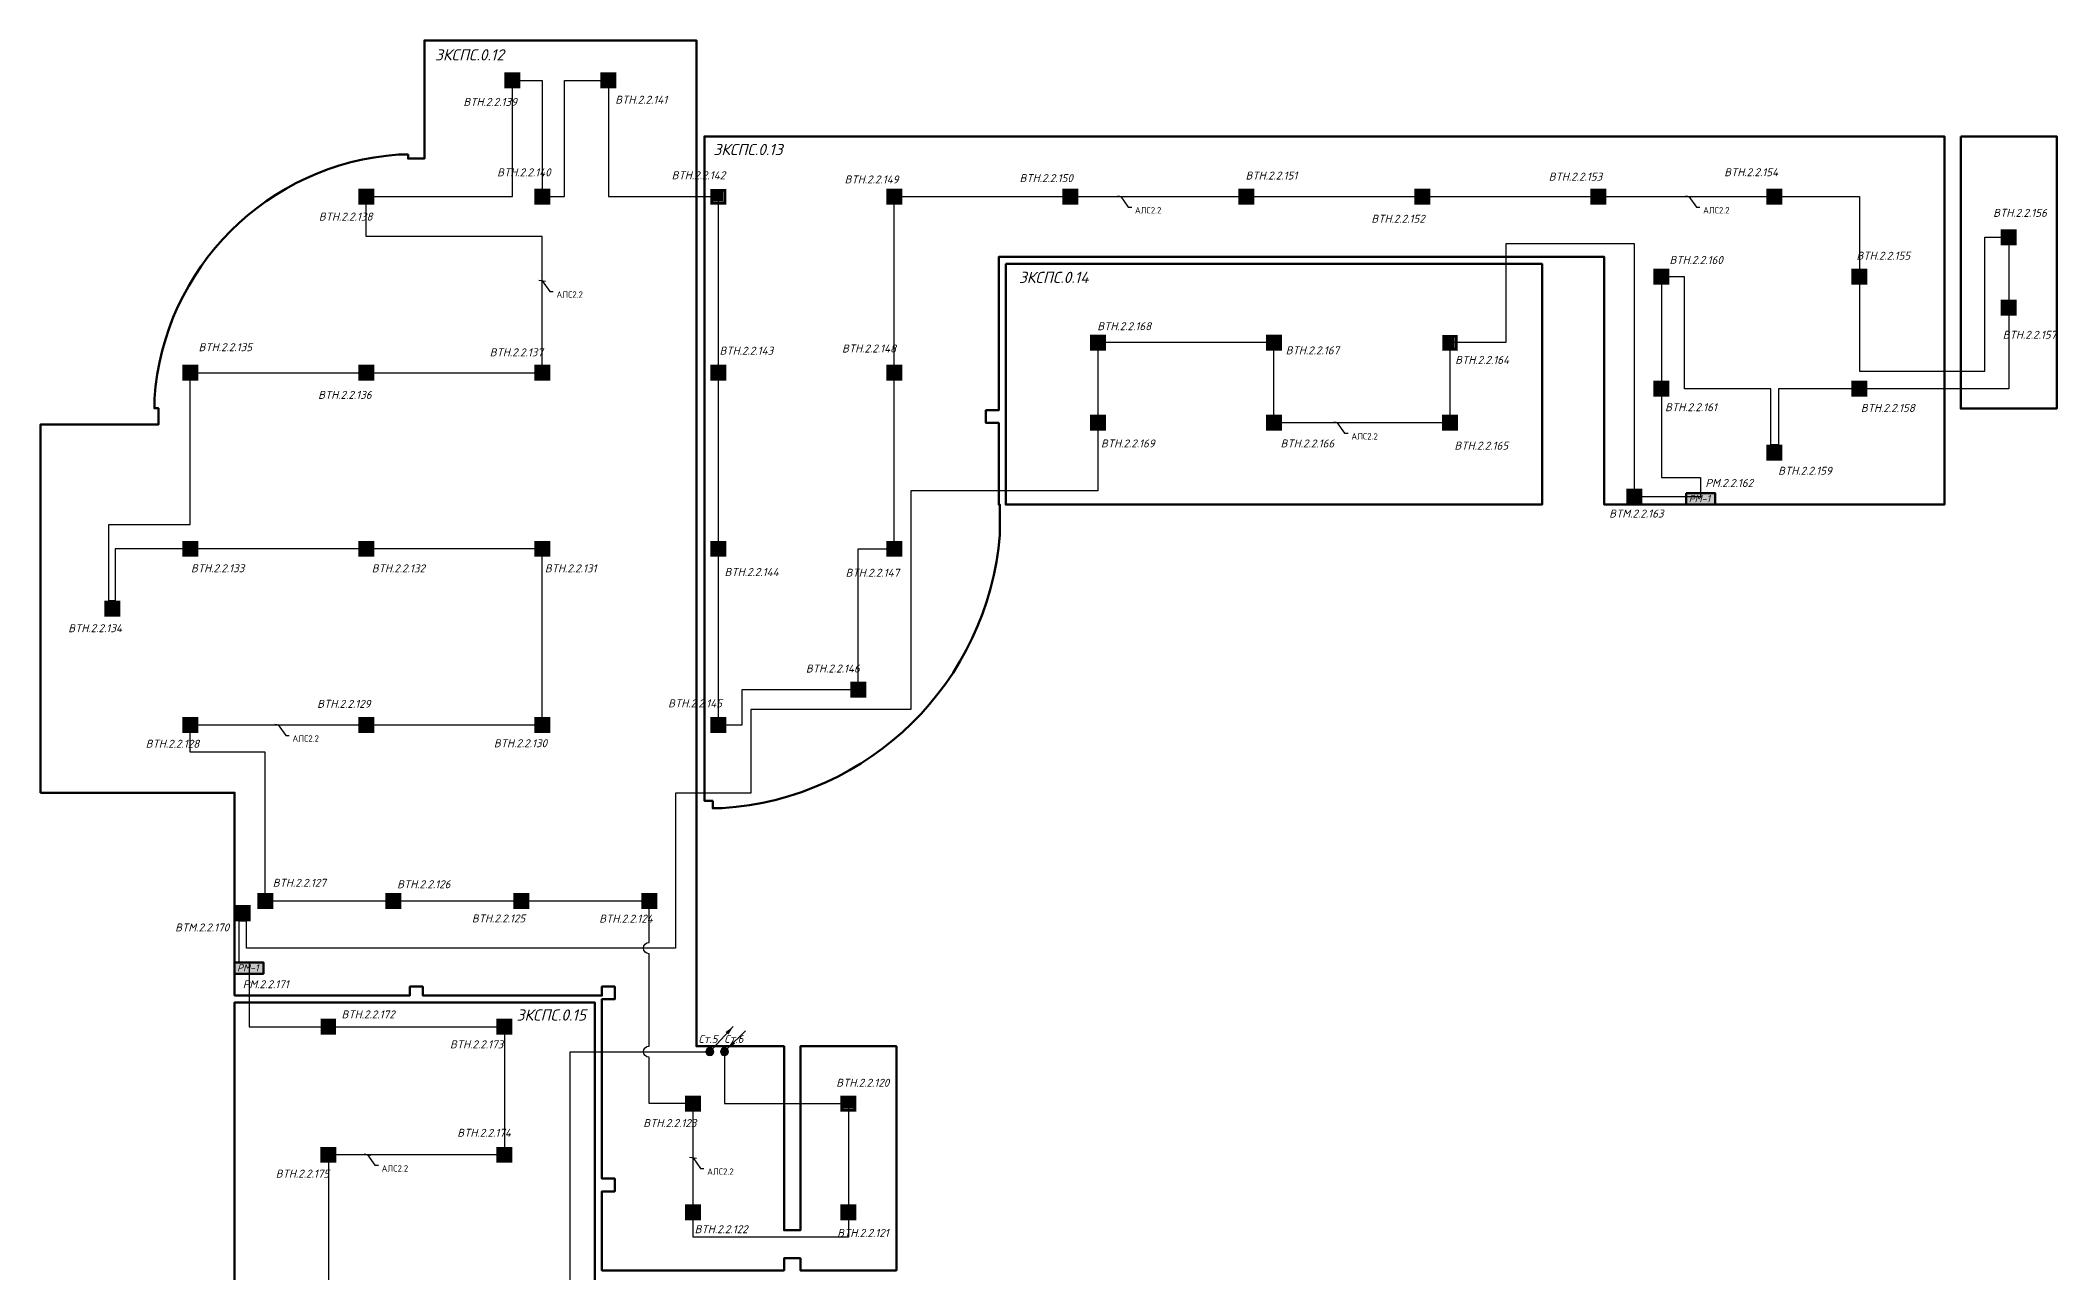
# Model space of a CAD drawing. Header units: millimetres. Extents: x -352922 to 707789, y -273589 to 355472.
# Drawn here: x -352922 to -289883, y 91864 to 130351 of the extents above; entities that cross this region are included whole.
import ezdxf
from ezdxf import colors
from ezdxf.entities.mleader import LeaderData, LeaderLine
from ezdxf.enums import TextEntityAlignment as Align
from ezdxf.math import Vec2, Vec3

# ---------------------------------------------------------------- set-up
doc = ezdxf.new("R2010")
doc.units = ezdxf.units.MM
doc.header["$LTSCALE"] = 0.5
doc.layers.get('0').update_dxf_attribs({"lineweight": 18})
for name, color, linetype, lineweight in [('! ЗКПС НОМЕР 1', 4, 'Continuous', 50), ('13_text', 250, 'Continuous', 15), ('13_АПС_кабели', 1, 'Continuous', 30), ('13_АПС_оборудование', 1, 'Continuous', 30), ('13_АПС_текст', 1, 'Continuous', 30), ('BSN__основная - 06', 1, 'Continuous', 60), ('АР_Штриховка_Стималит', 5, 'Continuous', 0)]:
    doc.layers.add(name, color=color, linetype=linetype, lineweight=lineweight)
doc.layers.add('! ЗКПС НОМЕР 2', color=7, linetype='Continuous', lineweight=0, true_color=0xf3aae6, transparency=0.5)
doc.styles.add('BDG_T_R', font='GOST Common.ttf')
doc.styles.add('ISOCPEUR', font='isocpeui.ttf', dxfattribs={"height": 250})
doc.linetypes.add('Рабочее в трубе  _о_о_', pattern='A,5,2,[133,ltypeshp.shx,S=0.4,R=0,X=0,Y=0.75],3', length=10)

# ---------------------------------------------------------------- blocks, each defined once
blk = doc.blocks.new('101')
at = {"layer": '! ЗКПС НОМЕР 2', "true_color": 0xffffff, "transparency": 33554687}
h = blk.add_hatch(color=7, dxfattribs=at)
h.dxf.hatch_style = 1
h.paths.add_polyline_path([(-12942.01, -22141.87), (-12946.97, -22141.87), (-12946.97, -22146.83), (-12942.01, -22146.83)])
at = {"layer": 'BSN__основная - 06', "color": 1, "lineweight": 30, "ltscale": 100, "const_width": 0.03, "elevation": 0}
blk.add_lwpolyline([(-12946.97, -22141.87), (-12942.01, -22141.87), (-12942.01, -22146.83), (-12946.97, -22146.83)], close=True, dxfattribs=at)
at = {"layer": 'BSN__основная - 06', "color": 1, "lineweight": 30, "ltscale": 100, "const_width": 0.07, "elevation": 0}
blk.add_lwpolyline([(-12943.94, -22142.7), (-12945.04, -22143.87), (-12943.94, -22144.83), (-12945.03, -22145.93)], dxfattribs=at)
blk = doc.blocks.new('ИПР1')
at = {"layer": 'АР_Штриховка_Стималит', "ltscale": 0.01, "true_color": 0xffffff}
h = blk.add_hatch(color=7, dxfattribs=at)
h.dxf.hatch_style = 1
h.paths.add_polyline_path([(-11645.55, -30228.88), (-11645.55, -30233.84), (-11640.59, -30233.84), (-11640.59, -30228.88)])
at = {"layer": 'BSN__основная - 06', "ltscale": 100, "const_width": 0.1}
blk.add_lwpolyline([(-11645.55, -30228.88), (-11640.59, -30228.88), (-11640.59, -30233.84), (-11645.55, -30233.84)], close=True, dxfattribs=at)
for points in [[(-11644.86, -30229.41), (-11644.81, -30229.56), (-11644.79, -30229.62), (-11644.77, -30229.68), (-11644.75, -30229.72), (-11644.73, -30229.76), (-11644.69, -30229.83), (-11644.65, -30229.9), (-11644.6, -30229.98), (-11644.55, -30230.04), (-11644.51, -30230.1), (-11644.43, -30230.19), (-11644.38, -30230.24), (-11644.32, -30230.3), (-11644.21, -30230.4), (-11644.11, -30230.47), (-11644.01, -30230.53), (-11643.91, -30230.59), (-11643.81, -30230.64), (-11643.71, -30230.68), (-11643.59, -30230.72), (-11643.46, -30230.76), (-11643.35, -30230.78), (-11643.23, -30230.8), (-11642.98, -30230.81), (-11642.75, -30230.79), (-11642.55, -30230.75), (-11642.29, -30230.66), (-11642.04, -30230.54), (-11641.8, -30230.36), (-11641.6, -30230.17), (-11641.46, -30229.97), (-11641.33, -30229.77), (-11641.23, -30229.54), (-11641.19, -30229.41)], [(-11642.97, -30230.82), (-11642.97, -30233.29)]]:
    blk.add_lwpolyline(points, dxfattribs=at)
blk = doc.blocks.new('*U37')
at = {"linetype": 'Continuous', "lineweight": 20, "true_color": 0xffffff, "transparency": 33554559}
h = blk.add_hatch(color=7, dxfattribs=at)
h.dxf.hatch_style = 1
h.paths.add_polyline_path([(-218, 521), (-218, -276), (1786, -276), (1786, 521)])
h.paths.add_polyline_path([(-1570, -1070), (1673, -1070), (1673, -565), (-1570, -565)], flags=9)
at = {"color": 1, "lineweight": 50, "transparency": 33554559}
blk.add_lwpolyline([(-218, 521), (1786, 521), (1786, -276), (-218, -276)], close=True, dxfattribs=at)
at = {"color": 1, "transparency": 33554559, "insert": (-42, 390), "char_height": 500, "attachment_point": 1, "style": 'ISOCPEUR'}
blk.add_mtext_dynamic_manual_height_columns('РМ-1', width=896.24, gutter_width=1500, heights=[0], dxfattribs=at)
at = {"transparency": 33554559, "style": 'ISOCPEUR'}
blk.add_attdef('НУМЕРАЦИЯ', (-505, 1445), '', height=500, dxfattribs=at)
at = {"color": 5, "transparency": 33554559, "style": 'ISOCPEUR'}
blk.add_attdef('ПОМ.', text='', height=200, dxfattribs=at).set_placement((-37, 473), align=Align.RIGHT)
at = {"transparency": 33554559, "style": 'ISOCPEUR', "flags": 1}
blk.add_attdef('НОМ', (1222, 570), '', height=250, dxfattribs=at)
at = {"color": 6, "lineweight": 20, "transparency": 33554559, "style": 'ISOCPEUR', "flags": 1}
for tag, p in [('ПОМЕЩЕНИЕ', (1645, -43)), ('ИД', (2550, -400))]:
    blk.add_attdef(tag, p, '', height=250, dxfattribs=at)
at = {"color": 6, "lineweight": 40, "transparency": 33554559, "style": 'ISOCPEUR'}
blk.add_attdef('СЛУЖЕБНЫЙОТКР', (-997, -747), '', height=220, dxfattribs=at)
at = {"color": 2, "linetype": 'Continuous', "lineweight": 30, "transparency": 33554559, "style": 'ISOCPEUR', "flags": 1}
blk.add_attdef('ID', (2010, -411), '', height=250, dxfattribs=at)
blk = doc.blocks.new('748')
at = {"layer": 'АР_Штриховка_Стималит', "true_color": 0xffffff}
h = blk.add_hatch(color=7, dxfattribs=at)
h.dxf.hatch_style = 1
h.paths.add_polyline_path([(1611.52, -5339.8), (1606.65, -5339.8), (1606.65, -5344.67), (1611.52, -5344.67)])
h.paths.add_polyline_path([(1610.64, -5340.73), (1610.64, -5343.79), (1607.58, -5343.79), (1607.58, -5340.73)], flags=16)
h = blk.add_hatch(color=7, dxfattribs=at)
h.dxf.hatch_style = 1
h.paths.add_polyline_path([(1607.58, -5340.72), (1607.58, -5343.75), (1610.59, -5343.75), (1610.59, -5340.72)])
at = {"color": 1, "lineweight": 5, "ltscale": 100, "elevation": 0}
for points, const_width in [([(1606.61, -5344.7), (1611.55, -5344.7), (1611.55, -5339.77), (1606.61, -5339.77)], 0.03), ([(1607.58, -5343.75), (1610.59, -5343.75), (1610.59, -5340.72), (1607.58, -5340.72)], 0.01)]:
    blk.add_lwpolyline(points, close=True, dxfattribs=dict(at, const_width=const_width))
at = {"color": 1, "lineweight": 5, "ltscale": 100, "const_width": 0.03, "elevation": 0}
blk.add_lwpolyline([(1609.64, -5341.14), (1608.51, -5341.74), (1609.66, -5342.73), (1608.55, -5343.32)], dxfattribs=at)
blk = doc.blocks.new('*U66')
at = {"transparency": 33554687}
h = blk.add_hatch(color=0, dxfattribs=at)
h.dxf.hatch_style = 1
h.paths.add_polyline_path([(-579, 533), (-491, 615), (-733, 786)])
h = blk.add_hatch(color=0, dxfattribs=at)
h.dxf.hatch_style = 1
h.paths.add_polyline_path([(125, 0, 1), (-125, 0, 1)])
at = {"color": 0, "lineweight": 15, "transparency": 33554687}
blk.add_lwpolyline([(-85, 91), (-733, 786)], dxfattribs=at)
at = {"color": 0, "transparency": 33554687}
blk.add_circle((0, 0), 125, dxfattribs=at)
blk = doc.blocks.new('*U67')
at = {"transparency": 33554687}
h = blk.add_hatch(color=0, dxfattribs=at)
h.dxf.hatch_style = 1
h.paths.add_polyline_path([(-251, 336), (-336, 251), (-88, 88)])
h = blk.add_hatch(color=0, dxfattribs=at)
h.dxf.hatch_style = 1
h.paths.add_polyline_path([(125, 0, 1), (-125, 0, 1)])
at = {"color": 0, "lineweight": 15, "transparency": 33554687}
blk.add_lwpolyline([(-88, 88), (-654, 654)], dxfattribs=at)
at = {"color": 0, "transparency": 33554687}
blk.add_circle((0, 0), 125, dxfattribs=at)
at = {"color": 0, "transparency": 33554687, "style": 'ISOCPEUR', "width": 0.7}
blk.add_attdef('NUM', (-603, -150), '', height=250, dxfattribs=at)
blk = doc.blocks.new('_Oblique')
at = {"color": 0, "linetype": 'ByBlock', "lineweight": -2, "transparency": 33554687}
blk.add_line((-0.5, -0.5), (0.5, 0.5), dxfattribs=at)

msp = doc.modelspace()

# ---------------------------------------------------------------- linework, layer by layer
at = {"layer": '! ЗКПС НОМЕР 1', "color": 215, "ltscale": 100, "true_color": 0xa953a0, "transparency": 33554559}
msp.add_lwpolyline([(-352922.07113, 106850.68246), (-352922.07113, 118350.68246), (-349232.07113, 118350.68246), (-349232.07113, 118860.68246), (-349355.37119, 118860.68246), (-349355.37119, 119160.68246, -0.3747327151), (-341732.07113, 126783.98253), (-341432.07113, 126783.98253), (-341432.07113, 126660.68246), (-340922.07113, 126660.65659), (-340922.07113, 130350.68246), (-332422.07113, 130350.68246), (-332422.07113, 127350.68246), (-332422.1923, 106600.68246), (-332422.1923, 103281.238), (-332422.1923, 98935.68246), (-329682.00124, 98935.68246), (-329682.00124, 93186.9925), (-329172.07113, 93186.9925), (-329172.07113, 98935.68246), (-326172.03618, 98935.68246), (-326172.07113, 91935.68246), (-329172.03618, 91935.68246), (-329172.03618, 92315.33758), (-329682.03618, 92315.33758), (-329682.03618, 91935.68246), (-331750.92556, 91935.68246), (-331750.92556, 91935.68246), (-335372.1923, 91935.68246), (-335372.07113, 94400.68246), (-334972.07113, 94400.68246), (-334972.07113, 94800.68246), (-335372.07113, 94800.68246), (-335372.07113, 100400.68246), (-334972.07113, 100400.68246), (-334972.07113, 100800.68246), (-335372.07113, 100800.68246), (-335372.25014, 100516.92955), (-340972.07113, 100520.46244), (-340972.07113, 100800.68246), (-341372.07113, 100800.68246), (-341372.26676, 100520.71494), (-346852.1923, 100524.31496), (-346852.1923, 106854.40505), (-352922.07113, 106850.68246)], format="xyb", dxfattribs=at)
at = {"layer": '! ЗКПС НОМЕР 1', "color": 84, "ltscale": 100, "transparency": 33554559}
msp.add_lwpolyline([(-331912.1923, 106600.68246), (-332172.13171, 106600.68246), (-332172.01054, 127350.68246), (-293422.07113, 127350.68246), (-293422.07113, 115850.68246), (-304054.0665, 115850.68246), (-304054.0665, 123589.94906), (-322971.12123, 123589.94906), (-322972.42061, 118800.68246), (-323372.07113, 118800.68246), (-323372.07113, 118400.68246), (-322972.07113, 118400.68246), (-322972.42061, 115850.68246), (-322937.07113, 115850.68246), (-322937.07113, 114910.68246, -0.37194942), (-331612.1923, 106369.37395), (-331912.1923, 106369.37395)], format="xyb", close=True, dxfattribs=at)
msp.add_lwpolyline([(-292912.07113, 127350.68246), (-289912.07113, 127350.68246), (-289912.07113, 118850.68246), (-292912.07113, 118850.68246)], close=True, dxfattribs=at)
at = {"layer": '! ЗКПС НОМЕР 1', "color": 171, "ltscale": 100, "transparency": 33554559, "elevation": 1.96175}
msp.add_lwpolyline([(-322752.42061, 123369.94906), (-305992.07113, 123369.94906), (-305992.07113, 115850.68246), (-322752.42061, 115850.68246)], close=True, dxfattribs=at)
at = {"layer": '! ЗКПС НОМЕР 1', "color": 84, "ltscale": 100, "transparency": 33554559}
msp.add_lwpolyline([(-332422.1923, 106600.68246), (-332422.1923, 103281.238), (-332422.1923, 98935.68246), (-329682.00124, 98935.68246), (-329682.00124, 93186.9925), (-329172.07113, 93186.9925), (-329172.07113, 98935.68246), (-326172.03618, 98935.68246), (-326172.07113, 91935.68246), (-329172.03618, 91935.68246), (-329172.03618, 92315.33758), (-329682.03618, 92315.33758), (-329682.03618, 91935.68246), (-331750.92556, 91935.68246), (-331750.92556, 91935.68246), (-335372.1923, 91935.68246), (-335372.07113, 94400.68246), (-334972.07113, 94400.68246), (-334972.07113, 94800.68246), (-335372.07113, 94800.68246), (-335372.07113, 100400.68246), (-334972.07113, 100400.68246), (-334972.07113, 100800.68246), (-335372.07113, 100800.68246), (-335372.25014, 100516.92955), (-340972.07113, 100520.46244), (-340972.07113, 100800.68246), (-341372.07113, 100800.68246), (-341372.26676, 100520.71494), (-346852.1923, 100524.31496), (-346852.1923, 106854.40505), (-352922.07113, 106850.68246)], dxfattribs=at)
at = {"layer": '! ЗКПС НОМЕР 1', "color": 40, "transparency": 33554559}
msp.add_lwpolyline([(-346852.3831, 82790.61043), (-346852.1923, 100304.56325), (-335592.1923, 100296.80166), (-335592.1923, 83231.03844), (-341231.82722, 83231.03844), (-341232.01803, 82790.61043), (-346852.3831, 82790.61043)], dxfattribs=at)
at = {"layer": '13_АПС_кабели', "linetype": 'Рабочее в трубе  _о_о_', "ltscale": 2, "transparency": 33554687}
msp.add_lwpolyline([(-331545.3898, 98765.38803), (-331545.3898, 97144.59894), (-327672.05365, 97144.59894), (-327672.05365, 97144.59894), (-327672.05365, 93744.59894), (-327672.05365, 92969.35526), (-332527.08759, 92969.35526), (-332527.08759, 93744.59894), (-332527.08759, 97144.59894), (-333896.44875, 97144.59894), (-333896.44875, 98589.24073, -1), (-333896.44875, 98941.53533), (-333896.44875, 101825.81024, -1), (-333896.44875, 102178.10484), (-333896.44875, 103470.31576), (-337896.44875, 103470.31576), (-341896.44875, 103470.31576), (-345896.44875, 103470.31576), (-345896.44875, 108122.02872), (-348238.06882, 108122.02872), (-348238.06882, 108970.31576), (-342738.06882, 108970.31576), (-337238.06882, 108970.31576), (-337238.06882, 114470.31576), (-342738.06882, 114470.31576), (-348238.06882, 114470.31576), (-350579.43607, 114470.31576), (-350579.43607, 112847.52677), (-350779.08044, 112847.52677), (-350779.08044, 115231.13564), (-348238.06882, 115231.13564), (-348238.06882, 119970.31576), (-342738.06882, 119970.31576), (-337238.06882, 119970.31576), (-337238.06882, 124227.29851), (-342738.06882, 124227.29851), (-342738.06882, 125470.31576), (-338172.07113, 125470.31576), (-338172.07113, 129100.68246), (-337238.06882, 129100.68246), (-337238.06882, 125470.31576), (-336539.32994, 125470.31576), (-336539.32994, 129100.68246), (-335172.07113, 129100.68246), (-335172.07113, 125470.31576), (-331738.06882, 125470.31576), (-331738.06882, 124289.86849), (-331738.06882, 119970.31576), (-331738.06882, 114470.31576), (-331738.06882, 108970.31576), (-330989.78645, 108970.31576), (-330989.78645, 110073.3592), (-327363.01093, 110073.3592), (-327363.01093, 114470.31576), (-326238.06882, 114470.31576), (-326238.06882, 119970.31576), (-326238.06882, 125470.31576), (-320738.06882, 125470.31576), (-315238.06882, 125470.31576), (-309738.06882, 125470.31576), (-298738.06882, 125470.31576), (-296080.06997, 125470.31576), (-296080.06997, 122970.31576), (-296080.06997, 120018.40716), (-292155.59255, 120018.40716), (-292155.59255, 124200.68246), (-291412.07113, 124200.68246), (-291412.07113, 122000.68246), (-291412.07113, 119470.31576), (-296080.06997, 119470.31576), (-298605.92064, 119470.31576), (-298605.81747, 117718.29832), (-298844.46767, 117718.29832), (-298844.46767, 119470.31576), (-301542.30643, 119470.31576), (-301542.30643, 122970.31576), (-302264.07228, 122970.31576), (-302264.07228, 119470.31576), (-302264.07228, 116695.18605), (-301040.61194, 116695.18605), (-301040.61194, 116098.66501), (-302221.21743, 116098.66501), (-303109.37135, 116098.66501), (-303109.37135, 118245.86302), (-303109.37135, 123992.6431), (-307130.74956, 123992.6431), (-307130.74956, 120910.31576), (-308872.24587, 120910.31576), (-308872.24587, 118410.31576), (-314372.24587, 118410.31576), (-314372.24587, 120910.31576), (-319872.24587, 120910.31576), (-319872.24587, 118410.31576), (-319872.24587, 116276.6024), (-325725.06601, 116276.6024), (-325725.06601, 109449.84456), (-330530.54615, 109449.84456), (-330720.11363, 109449.84456), (-330720.11363, 106835.55), (-333078.44834, 106835.55), (-333078.44834, 102001.95754), (-346479.17728, 102001.95754), (-346482.76078, 102840.3924), (-346722.21508, 102840.3924), (-346722.21508, 101554.92323), (-346401.1549, 101554.92323), (-346401.1549, 99543.18246), (-343922.1923, 99543.18246), (-338422.1923, 99543.18246), (-338422.1923, 95543.18246), (-343922.1923, 95543.18246), (-343922.1923, 91543.18246)], format="xyb", dxfattribs=at)
msp.add_lwpolyline([(-336367.683, 84543.18246), (-336367.683, 98765.38803), (-332001.52905, 98765.38803)], dxfattribs=at)

# ---------------------------------------------------------------- block references
at = {"lineweight": 20, "transparency": 33554687}
ref = msp.add_blockref('*U66', (-332001.52905, 98765.38803), dxfattribs=dict(at, xscale=-1))
ref.add_attrib('NUM', 'Ст.5', (-332356.21977, 99038.5177), dxfattribs={"color": 0, "height": 250, "style": 'ISOCPEUR'})
ref = msp.add_blockref('*U67', (-331545.3898, 98765.38803), dxfattribs=dict(at, xscale=-1))
ref.add_attrib('NUM', 'Ст.6', (-331548.92782, 99038.5177), dxfattribs={"color": 0, "height": 250, "style": 'ISOCPEUR'})
at = {"layer": '13_АПС_оборудование', "transparency": 33554559}
for name, p, xscale, yscale, zscale in [('101', (956277.27687, 2343535.45827, -0.25088), 100, 100, 100), ('101', (959277.27687, 2343535.45827, -0.25088), 100, 100, 100), ('101', (951711.27918, 2339905.09158, -0.25088), 100, 100, 100), ('101', (957211.27918, 2339905.09158, -0.25088), 100, 100, 100), ('101', (968211.27918, 2339905.09158, -0.25088), 100, 100, 100), ('101', (973711.27918, 2339905.09158, -0.25088), 100, 100, 100), ('101', (979211.27918, 2339905.09158, -0.25088), 100, 100, 100), ('101', (984711.27918, 2339905.09158, -0.25088), 100, 100, 100), ('101', (990211.27918, 2339905.09158, -0.25088), 100, 100, 100), ('101', (995711.27918, 2339905.09158, -0.25088), 100, 100, 100), ('101', (1003037.27687, 2338635.45827, -0.25088), 100, 100, 100), ('101', (992185.27571, 2337405.09158, -0.25088), 100, 100, 100), ('101', (998369.27802, 2337405.09158, -0.25088), 100, 100, 100), ('101', (1003037.27687, 2336435.45827, -0.25088), 100, 100, 100), ('101', (974577.10212, 2335345.09158, 0.33314), 100, 100, 100), ('101', (980077.10212, 2335345.09158, 0.33314), 100, 100, 100), ('101', (946211.27918, 2334405.09158, -0.25088), 100, 100, 100), ('101', (951711.27918, 2334405.09158, -0.25088), 100, 100, 100), ('101', (957211.27918, 2334405.09158, -0.25088), 100, 100, 100), ('101', (962711.27918, 2334405.09158, -0.25088), 100, 100, 100), ('101', (968211.27918, 2334405.09158, -0.25088), 100, 100, 100), ('101', (992185.27571, 2333905.09158, -0.25088), 100, 100, 100), ('101', (998369.27802, 2333905.09158, -0.25088), 100, 100, 100), ('101', (974577.10212, 2332845.09158, 0.33314), 100, 100, 100), ('101', (980077.10212, 2332845.09158, 0.33314), 100, 100, 100), ('101', (985577.10212, 2332845.09158, 0.33314), 100, 100, 100), ('101', (995711.27918, 2331905.09158, -0.25088), 100, 100, 100), ('*U37', (-301393.46982, 115974.72696), 0.45, 0.45, 0.45), ('101', (946211.27918, 2328905.09158, -0.25088), 100, 100, 100), ('101', (951711.27918, 2328905.09158, -0.25088), 100, 100, 100), ('101', (957211.27918, 2328905.09158, -0.25088), 100, 100, 100), ('101', (962711.27918, 2328905.09158, -0.25088), 100, 100, 100), ('101', (968211.27918, 2328905.09158, -0.25088), 100, 100, 100), ('101', (943772.51624, 2327035.45827, -0.25088), 100, 100, 100), ('101', (967086.33706, 2324508.13502, -0.25088), 100, 100, 100), ('101', (946211.27918, 2323405.09158, -0.25088), 100, 100, 100), ('101', (951711.27918, 2323405.09158, -0.25088), 100, 100, 100), ('101', (957211.27918, 2323405.09158, -0.25088), 100, 100, 100), ('101', (962711.27918, 2323405.09158, -0.25088), 100, 100, 100), ('101', (948552.89924, 2317905.09158, -0.25088), 100, 100, 100), ('101', (952552.89924, 2317905.09158, -0.25088), 100, 100, 100), ('101', (956552.89924, 2317905.09158, -0.25088), 100, 100, 100), ('101', (960552.89924, 2317905.09158, -0.25088), 100, 100, 100), ('*U37', (-346754.01278, 101320.63985), 0.45, 0.45, 0.45), ('101', (956027.1557, 2313977.95827, -1.33446), 100, 100, 100), ('101', (961922.2604, 2311579.37475, -0.25088), 100, 100, 100), ('101', (950527.1557, 2309977.95827, -1.33446), 100, 100, 100), ('101', (956027.1557, 2309977.95827, -1.33446), 100, 100, 100), ('101', (961922.2604, 2308179.37475, -0.25088), 100, 100, 100), ('101', (966777.29434, 2308179.37475, -0.25088), 100, 100, 100)]:
    msp.add_blockref(name, p, dxfattribs=dict(at, xscale=xscale, yscale=yscale, zscale=zscale))
at = {"layer": '13_АПС_оборудование', "transparency": 33554687, "xscale": 100, "yscale": 100, "zscale": 100}
for p in [(-492646.37511, 659693.69882), (-469780.55216, 655133.69882), (-504830.49859, 633766.56552), (-488580.35995, 631367.982)]:
    msp.add_blockref('748', p, dxfattribs=at)
at = {"layer": '13_АПС_оборудование', "color": 5, "transparency": 33554559, "xscale": 100, "yscale": 100, "zscale": 100}
for p in [(861197.37156, 3139234.6879), (817702.52364, 3126224.39784)]:
    msp.add_blockref('ИПР1', p, dxfattribs=at)

# ---------------------------------------------------------------- texts
at = {"layer": '13_АПС_текст', "color": 5, "transparency": 33554687, "style": 'ISOCPEUR'}
for s, p in [('ЗКСПС.0.12', (-340587.42374, 129723.4865)), ('ЗКСПС.0.13', (-331888.38087, 126766.58634)), ('ЗКСПС.0.14', (-322342.18818, 122773.79295)), ('ЗКСПС.0.15', (-338040.56652, 99735.11022))]:
    msp.add_text(s, height=350, dxfattribs=at).set_placement(p)
at = {"layer": '13_АПС_текст', "transparency": 33554559, "style": 'ISOCPEUR'}
for s, p in [('BTH.2.2.141', (-334957.44536, 128371.76185, 0)), ('BTH.2.2.139', (-339701.6237, 128303.03764, 0)), ('BTH.2.2.140', (-338647.36185, 126103.85685, 0)), ('BTH.2.2.142', (-333192.702, 126012.22326, 0)), ('BTH.2.2.149', (-327789.32098, 125882.10715, 0)), ('BTH.2.2.150', (-322322.82755, 125922.83363, 0)), ('BTH.2.2.151', (-315260.43997, 126003.2767, 0)), ('BTH.2.2.153', (-305786.47031, 125969.62131, 0)), ('BTH.2.2.154', (-300303.8399, 126107.88661, 0)), ('BTH.2.2.138', (-344219.1125, 124720.34992, 0)), ('BTH.2.2.152', (-311328.44329, 124654.01197, 0)), ('BTH.2.2.156', (-291898.51914, 124838.43914, 0)), ('BTH.2.2.160', (-302012.61355, 123366.34541, 0)), ('BTH.2.2.155', (-296170.45326, 123499.74887, 0)), ('BTH.2.2.168', (-319893.6031, 121298.19696, 0)), ('BTH.2.2.157', (-291598.32865, 121030.09869, 0)), ('BTH.2.2.135', (-347977.78506, 120642.70201, 0)), ('BTH.2.2.137', (-338879.04716, 120482.34615, 0)), ('BTH.2.2.143', (-331697.56157, 120532.97253, 0)), ('BTH.2.2.148', (-327870.13294, 120601.69675, 0)), ('BTH.2.2.167', (-314005.26137, 120543.81993, 0)), ('BTH.2.2.164', (-308709.16383, 120245.34888, 0)), ('BTH.2.2.136', (-344242.03013, 119153.67471, 0)), ('BTH.2.2.161', (-302151.16422, 118767.89985, 0)), ('BTH.2.2.158', (-296031.90577, 118745.09403, 0)), ('BTH.2.2.169', (-319778.14791, 117635.632, 0)), ('BTH.2.2.166', (-314166.90118, 117635.632, 0)), ('BTH.2.2.165', (-308732.25614, 117567.9703, 0)), ('РМ.2.2.162', (-300891.64411, 116402.58881, 0)), ('BTH.2.2.159', (-298618.15855, 116783.22049, 0)), ('BTM.2.2.163', (-303897.23117, 115446.09061, 0)), ('BTH.2.2.133', (-348212.95121, 113738.25478, 0)), ('BTH.2.2.132', (-342564.53956, 113735.56243, 0)), ('BTH.2.2.131', (-337155.71497, 113735.56243, 0)), ('BTH.2.2.144', (-331540.62217, 113621.02142, 0)), ('BTH.2.2.147', (-327759.03198, 113598.11399, 0)), ('BTH.2.2.134', (-352050.67944, 111865.97364, 0)), ('BTH.2.2.146', (-328999.59345, 110606.5063, 0)), ('BTH.2.2.129', (-344271.91262, 109503.35473, 0)), ('BTH.2.2.145', (-333305.01617, 109518.89279, 0)), ('BTH.2.2.128', (-349629.66163, 108257.61011, 0)), ('BTH.2.2.130', (-338748.72219, 108273.14816, 0)), ('BTH.2.2.127', (-345659.01686, 103913.62784, 0)), ('BTH.2.2.126', (-341773.23338, 103869.08801, 0)), ('BTM.2.2.170', (-348710.09321, 102519.02465, 0)), ('BTH.2.2.125', (-339438.19798, 102800.10096, 0)), ('BTH.2.2.124', (-335458.31438, 102794.28345, 0)), ('РМ.2.2.171', (-346597.73777, 100746.75955, 0)), ('BTH.2.2.172', (-343509.75528, 99804.38328, 0)), ('BTH.2.2.173', (-340121.1345, 98869.04691, 0)), ('BTH.2.2.120', (-328052.47039, 97669.07619, 0)), ('BTH.2.2.123', (-334081.10639, 96410.15639, 0)), ('BTH.2.2.174', (-339894.28298, 96105.55201, 0)), ('BTH.2.2.175', (-345565.61544, 94830.09402, 0)), ('BTH.2.2.122', (-332475.98611, 93094.75832, 0)), ('BTH.2.2.121', (-328020.73951, 92979.66558, 0))]:
    msp.add_text(s, height=250, dxfattribs=at).set_placement(p)

# ---------------------------------------------------------------- leaders
at = {"layer": '13_text', "color": 0, "lineweight": 15, "transparency": 33554687}
ml = msp.add_multileader_mtext('Standard', dxfattribs=at)
ml.set_content('{\\fISOCPEUR|b0|i0|c204|p34;АЛС2\\fISOCPEUR|b0|i0|c0|p34;.\\fISOCPEUR|b0|i0|c204|p34;2}', color=7, style='BDG_T_R')
ml.set_leader_properties(color=7, linetype='Continuous', lineweight=25)
ml.set_arrow_properties(name='OBLIQUE')
ml.build(insert=Vec2(0, 0))
ml.multileader.update_dxf_attribs({"has_text_frame": 1, "text_left_attachment_type": 0, "text_right_attachment_type": 0, "dogleg_length": 2, "arrow_head_size": 150})
ctx = ml.context
ctx.base_point, ctx.char_height, ctx.arrow_head_size, ctx.landing_gap_size, ctx.plane_origin = Vec3(-318817.99832, 125144.76803), 200, 150, 100, Vec3(-310483.75931, 122115.34352)
ctx.left_attachment, ctx.right_attachment = 0, 0
notes = []
notes.append((ctx, [(1, (1, 1, 0), (-318929.15682, 125144.76803), (1, 0), 111.1585, [(0, [(-319161.45643, 125470.31576)], 0, [])])]))
ctx.mtext.insert, ctx.mtext.width, ctx.mtext.flow_direction = Vec3(-318717.99832, 125144.76803), 662.072481, 5
ml = msp.add_multileader_mtext('Standard', dxfattribs=at)
ml.set_content('{\\fISOCPEUR|b0|i0|c204|p34;АЛС2\\fISOCPEUR|b0|i0|c0|p34;.\\fISOCPEUR|b0|i0|c204|p34;2}', color=7, style='BDG_T_R')
ml.set_leader_properties(color=7, linetype='Continuous', lineweight=25)
ml.set_arrow_properties(name='OBLIQUE')
ml.build(insert=Vec2(0, 0))
ml.multileader.update_dxf_attribs({"has_text_frame": 1, "text_left_attachment_type": 0, "text_right_attachment_type": 0, "dogleg_length": 2, "arrow_head_size": 150})
ctx = ml.context
ctx.base_point, ctx.char_height, ctx.arrow_head_size, ctx.landing_gap_size, ctx.plane_origin = Vec3(-301062.66458, 125144.76803), 200, 150, 100, Vec3(-292728.42556, 122115.34352)
ctx.left_attachment, ctx.right_attachment = 0, 0
notes.append((ctx, [(1, (1, 1, 0), (-301173.82308, 125144.76803), (1, 0), 111.1585, [(0, [(-301406.12269, 125470.31576)], 0, [])])]))
ctx.mtext.insert, ctx.mtext.width, ctx.mtext.flow_direction = Vec3(-300962.66458, 125144.76803), 662.072481, 5
ml = msp.add_multileader_mtext('Standard', dxfattribs=at)
ml.set_content('{\\fISOCPEUR|b0|i0|c204|p34;АЛС2\\fISOCPEUR|b0|i0|c0|p34;.\\fISOCPEUR|b0|i0|c204|p34;2}', color=7, style='BDG_T_R')
ml.set_leader_properties(color=7, linetype='Continuous', lineweight=25)
ml.set_arrow_properties(name='OBLIQUE')
ml.build(insert=Vec2(0, 0))
ml.multileader.update_dxf_attribs({"has_text_frame": 1, "text_left_attachment_type": 0, "text_right_attachment_type": 0, "dogleg_length": 2, "arrow_head_size": 150})
ctx = ml.context
ctx.base_point, ctx.char_height, ctx.arrow_head_size, ctx.landing_gap_size, ctx.plane_origin = Vec3(-336894.61071, 122511.36653), 200, 150, 100, Vec3(-328560.37169, 119481.94201)
ctx.left_attachment, ctx.right_attachment = 0, 0
notes.append((ctx, [(1, (1, 1, 0), (-337005.76921, 122511.36653), (1, 0), 111.1585, [(0, [(-337238.06882, 122836.91426)], 0, [])])]))
ctx.mtext.insert, ctx.mtext.width, ctx.mtext.flow_direction = Vec3(-336794.61071, 122511.36653), 662.072481, 5
ml = msp.add_multileader_mtext('Standard', dxfattribs=at)
ml.set_content('{\\fISOCPEUR|b0|i0|c204|p34;АЛС2\\fISOCPEUR|b0|i0|c0|p34;.\\fISOCPEUR|b0|i0|c204|p34;2}', color=7, style='BDG_T_R')
ml.set_leader_properties(color=7, linetype='Continuous', lineweight=25)
ml.set_arrow_properties(name='OBLIQUE')
ml.build(insert=Vec2(0, 0))
ml.multileader.update_dxf_attribs({"has_text_frame": 1, "text_left_attachment_type": 0, "text_right_attachment_type": 0, "dogleg_length": 2, "arrow_head_size": 150})
ctx = ml.context
ctx.base_point, ctx.char_height, ctx.arrow_head_size, ctx.landing_gap_size, ctx.plane_origin = Vec3(-312053.66821, 118084.76803), 200, 150, 100, Vec3(-303719.42919, 115055.34352)
ctx.left_attachment, ctx.right_attachment = 0, 0
notes.append((ctx, [(1, (1, 1, 0), (-312164.82671, 118084.76803), (1, 0), 111.1585, [(0, [(-312397.12632, 118410.31576)], 0, [])])]))
ctx.mtext.insert, ctx.mtext.width, ctx.mtext.flow_direction = Vec3(-311953.66821, 118084.76803), 662.072481, 5
ml = msp.add_multileader_mtext('Standard', dxfattribs=at)
ml.set_content('{\\fISOCPEUR|b0|i0|c204|p34;АЛС2\\fISOCPEUR|b0|i0|c0|p34;.\\fISOCPEUR|b0|i0|c204|p34;2}', color=7, style='BDG_T_R')
ml.set_leader_properties(color=7, linetype='Continuous', lineweight=25)
ml.set_arrow_properties(name='OBLIQUE')
ml.build(insert=Vec2(0, 0))
ml.multileader.update_dxf_attribs({"has_text_frame": 1, "text_left_attachment_type": 0, "text_right_attachment_type": 0, "dogleg_length": 2, "arrow_head_size": 150})
ctx = ml.context
ctx.base_point, ctx.char_height, ctx.arrow_head_size, ctx.landing_gap_size, ctx.plane_origin = Vec3(-345144.61071, 108644.76803), 200, 150, 100, Vec3(-336810.37169, 105615.34352)
ctx.left_attachment, ctx.right_attachment = 0, 0
notes.append((ctx, [(1, (1, 1, 0), (-345255.76921, 108644.76803), (1, 0), 111.1585, [(0, [(-345488.06882, 108970.31576)], 0, [])])]))
ctx.mtext.insert, ctx.mtext.width, ctx.mtext.flow_direction = Vec3(-345044.61071, 108644.76803), 662.072481, 5
ml = msp.add_multileader_mtext('Standard', dxfattribs=at)
ml.set_content('{\\fISOCPEUR|b0|i0|c204|p34;АЛС2\\fISOCPEUR|b0|i0|c0|p34;.\\fISOCPEUR|b0|i0|c204|p34;2}', color=7, style='BDG_T_R')
ml.set_leader_properties(color=7, linetype='Continuous', lineweight=25)
ml.set_arrow_properties(name='OBLIQUE')
ml.build(insert=Vec2(0, 0))
ml.multileader.update_dxf_attribs({"has_text_frame": 1, "text_left_attachment_type": 0, "text_right_attachment_type": 0, "dogleg_length": 2, "arrow_head_size": 150})
ctx = ml.context
ctx.base_point, ctx.char_height, ctx.arrow_head_size, ctx.landing_gap_size, ctx.plane_origin = Vec3(-342356.70388, 95217.63473), 200, 150, 100, Vec3(-334022.46487, 92188.21022)
ctx.left_attachment, ctx.right_attachment = 0, 0
notes.append((ctx, [(1, (1, 1, 0), (-342467.86238, 95217.63473), (1, 0), 111.1585, [(0, [(-342700.16199, 95543.18246)], 0, [])])]))
ctx.mtext.insert, ctx.mtext.width, ctx.mtext.flow_direction = Vec3(-342256.70388, 95217.63473), 662.072481, 5
ml = msp.add_multileader_mtext('Standard', dxfattribs=at)
ml.set_content('{\\fISOCPEUR|b0|i0|c204|p34;АЛС2\\fISOCPEUR|b0|i0|c0|p34;.\\fISOCPEUR|b0|i0|c204|p34;2}', color=7, style='BDG_T_R')
ml.set_leader_properties(color=7, linetype='Continuous', lineweight=25)
ml.set_arrow_properties(name='OBLIQUE')
ml.build(insert=Vec2(0, 0))
ml.multileader.update_dxf_attribs({"has_text_frame": 1, "text_left_attachment_type": 0, "text_right_attachment_type": 0, "dogleg_length": 2, "arrow_head_size": 150})
ctx = ml.context
ctx.base_point, ctx.char_height, ctx.arrow_head_size, ctx.landing_gap_size, ctx.plane_origin = Vec3(-332183.62948, 95119.05121), 200, 150, 100, Vec3(-323849.39047, 92089.6267)
ctx.left_attachment, ctx.right_attachment = 0, 0
notes.append((ctx, [(1, (1, 1, 0), (-332294.78798, 95119.05121), (1, 0), 111.1585, [(0, [(-332527.08759, 95444.59894)], 0, [])])]))
ctx.mtext.insert, ctx.mtext.width, ctx.mtext.flow_direction = Vec3(-332083.62948, 95119.05121), 662.072481, 5
for ctx, leaders in notes:
    for number, flags, end, landing, length, lines in leaders:
        leader = LeaderData()
        leader.index, (leader.has_last_leader_line, leader.has_dogleg_vector, leader.attachment_direction) = number, flags
        leader.last_leader_point, leader.dogleg_vector, leader.dogleg_length = Vec3(end), Vec3(landing), length
        for number, points, colour, breaks in lines:
            line = LeaderLine()
            line.index, line.vertices, line.color, line.breaks = number, Vec3.list(points), colors.encode_raw_color(colour), breaks
            leader.lines.append(line)
        ctx.leaders.append(leader)

doc.saveas('drawing.dxf')
